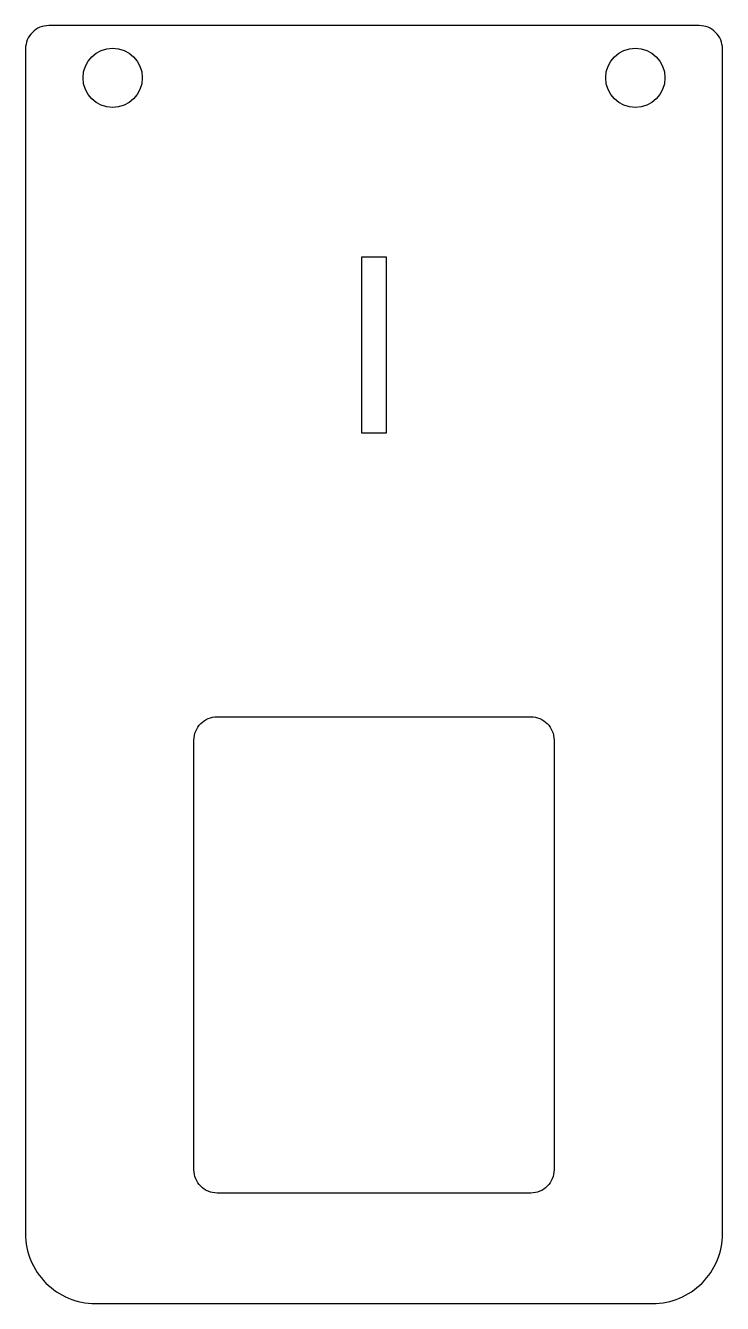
# Model space of a CAD drawing. Extents: x -30 to 30, y -30 to 80.
import ezdxf

# ---------------------------------------------------------------- set-up
doc = ezdxf.new("R2010")
doc.units = 0

msp = doc.modelspace()

# ---------------------------------------------------------------- linework, layer by layer
at = {"layer": '1'}
for points in [[(30, 78, 0.414214), (28, 80), (-28, 80, 0.414214), (-30, 78), (-30, -24, 0.414214), (-24, -30), (24, -30, 0.414214), (30, -24)], [(15.5, 18.5), (15.5, -18.5, -0.414214), (13.5, -20.5), (-13.5, -20.5, -0.414214), (-15.5, -18.5), (-15.5, 18.5, -0.414214), (-13.5, 20.5), (13.5, 20.5, -0.414214)]]:
    msp.add_lwpolyline(points, format="xyb", close=True, dxfattribs=at)
msp.add_lwpolyline([(1.05, 60.1), (1.05, 44.9), (-1.05, 44.9), (-1.05, 60.1)], close=True, dxfattribs=at)
for centre in [(-22.5, 75.5), (22.5, 75.5)]:
    msp.add_circle(centre, 2.55, dxfattribs=at)

doc.saveas('drawing.dxf')
